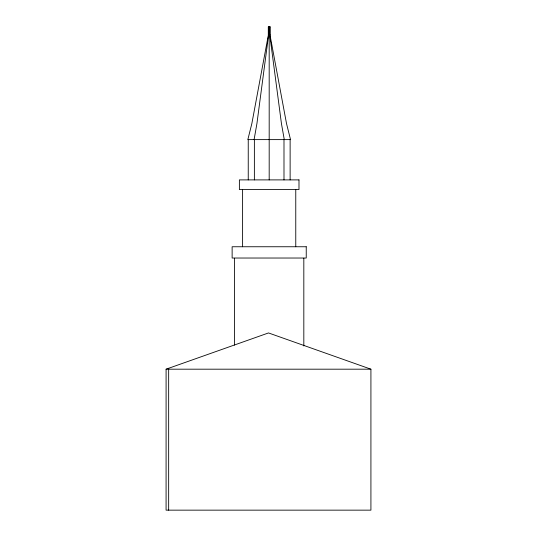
<?xml version="1.0" encoding="UTF-8"?>
<svg xmlns="http://www.w3.org/2000/svg" width="537" height="537" viewBox="0 0 537 537"><rect width="100%" height="100%" fill="white"/><g stroke="black" fill="none" stroke-linecap="round" stroke-linejoin="round"><path stroke-width="0.81" d="M254.088 139.62L256.941 123.51L268.614 34.905L268.56 26.85M268.379 34.905L251.866 123.51L247.839 139.62L290.53 139.62L286.503 123.51L269.99 34.905M166.094 369.188L268.507 332.94L370.919 369.188L370.919 510.15L166.081 510.15L166.094 369.188L370.919 369.188M284.281 139.62L281.428 123.51L269.755 34.905M303.821 258.237L303.821 345.949M295.766 189.561L295.766 246.752M290.128 139.62L290.128 179.895M283.992 139.62L283.992 179.895M269.809 26.85L269.809 34.905M269.185 26.85L269.185 179.895M254.377 139.62L254.377 179.895M248.242 139.62L248.242 179.895M242.603 189.561L242.603 246.752M234.548 258.237L234.548 345.11M168.658 368.281L168.658 510.15M270.071 26.85L268.299 26.85L268.299 34.905L270.071 34.905L270.071 26.85M298.988 179.895L239.381 179.895L239.381 189.561L298.988 189.561L298.988 179.895M306.238 246.752L232.132 246.752L232.132 258.029L306.238 258.029L306.238 246.752"/></g></svg>
